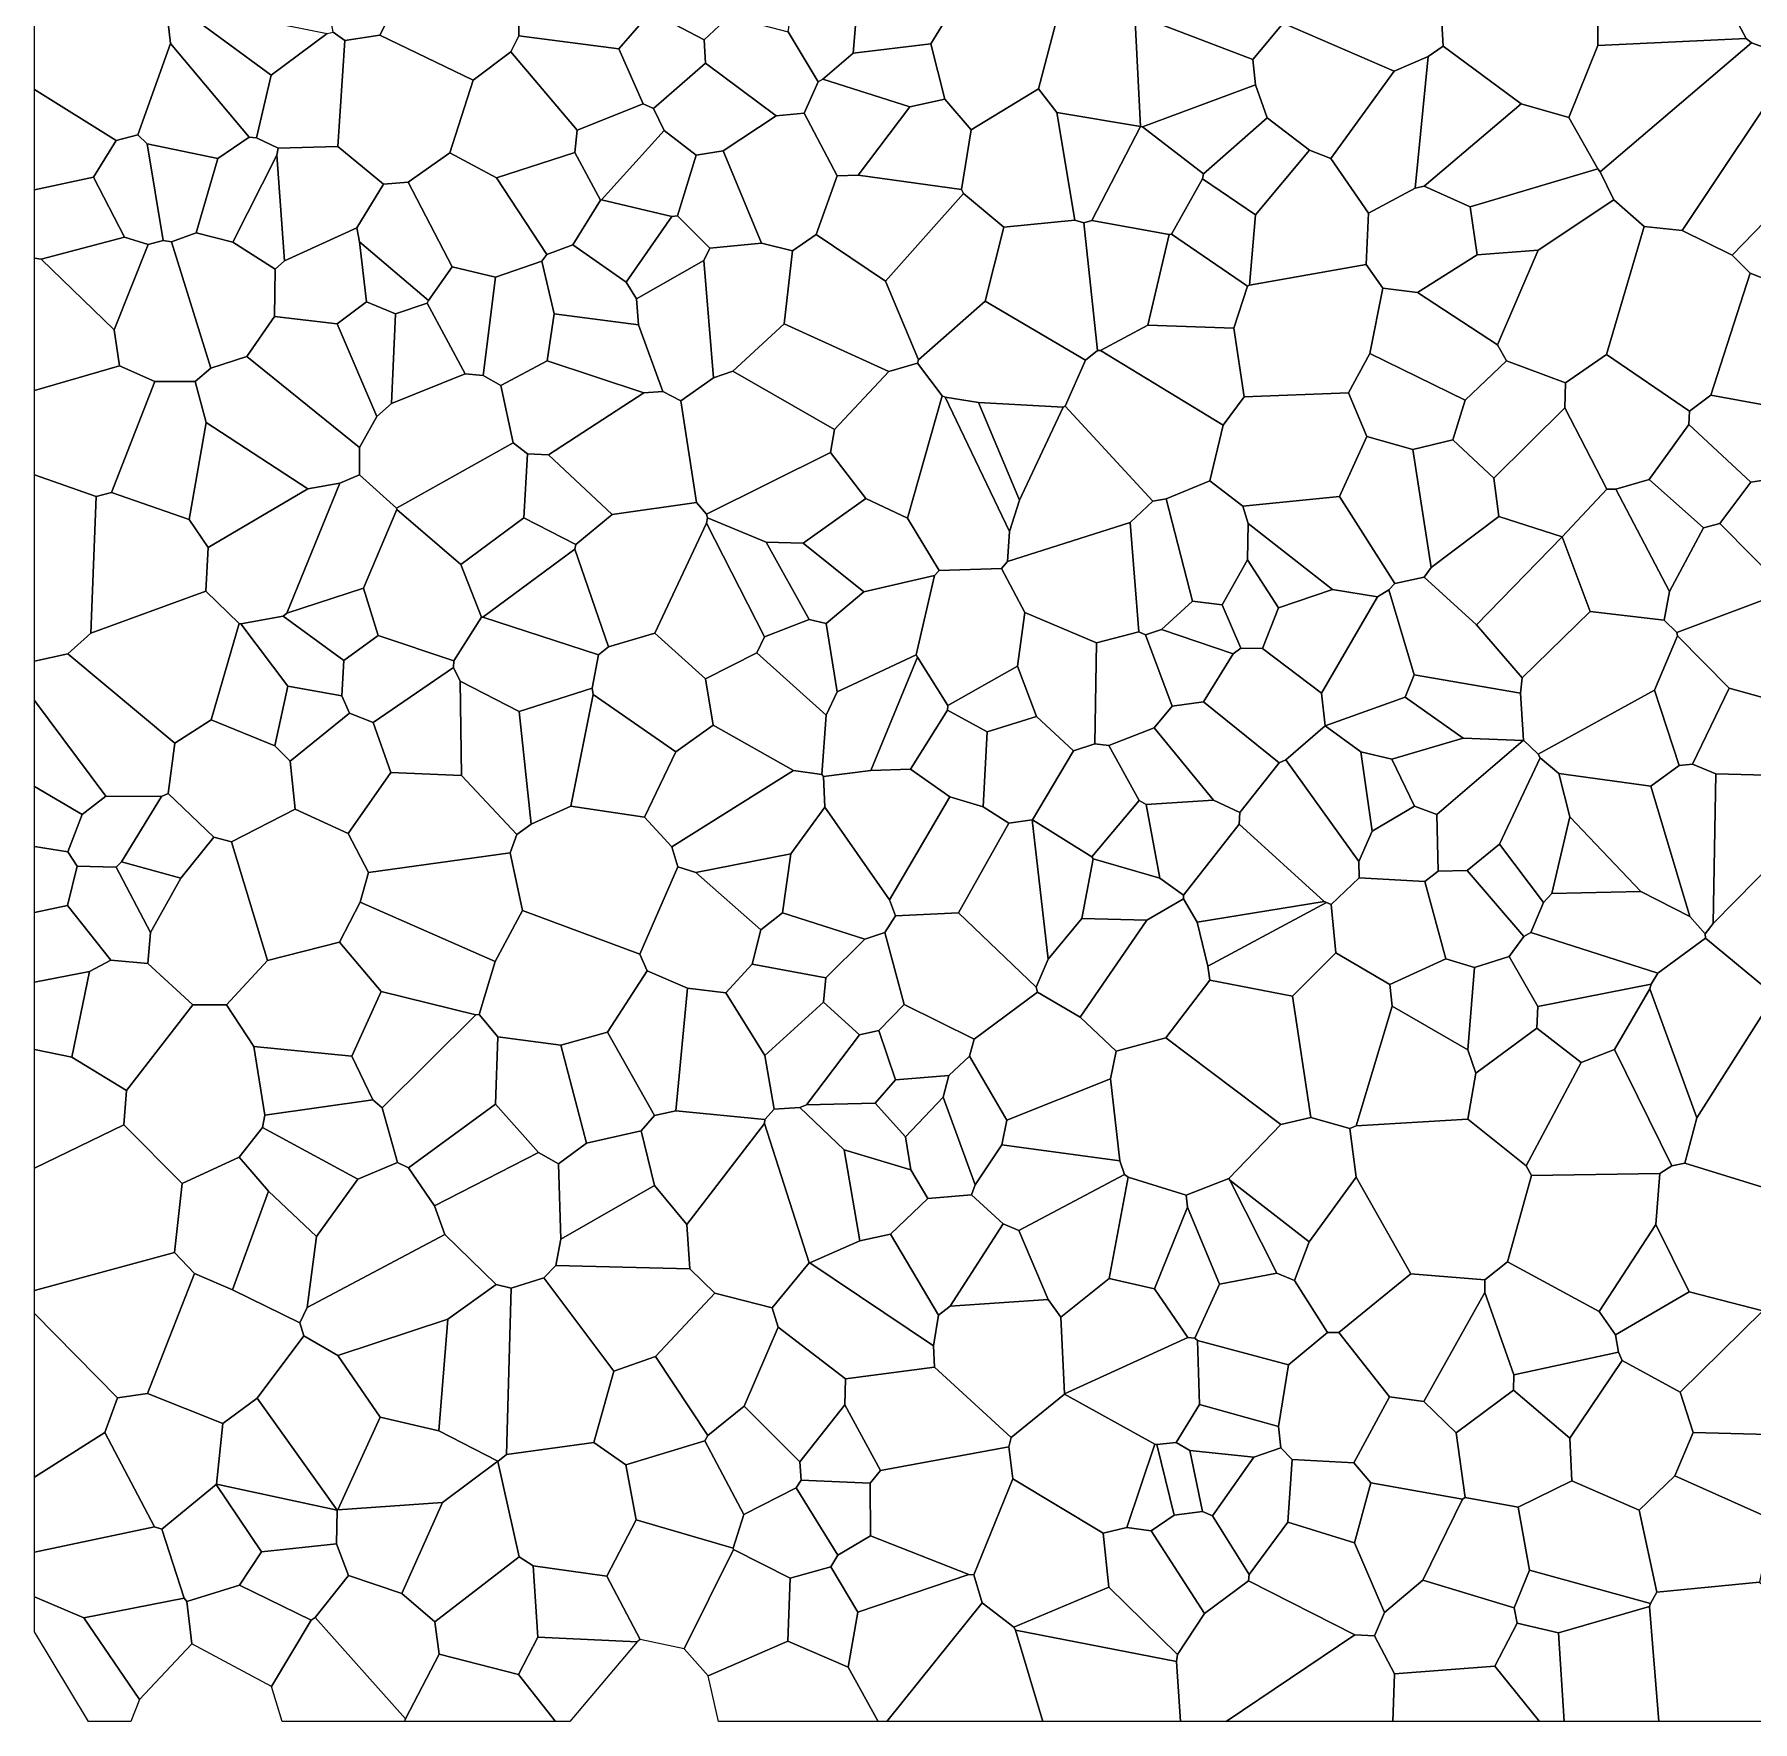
# Model space of a CAD drawing. Header units: metres. Extents: x 0 to 500, y 0 to 500.
# Drawn here: x 0 to 257.5, y 0 to 252.8 of the extents above; entities that cross this region are included whole.
import ezdxf

# ---------------------------------------------------------------- set-up
doc = ezdxf.new("R2010")
doc.units = ezdxf.units.M
doc.layers.add('Ferrite', color=7, linetype='Continuous')
doc.layers.add('Martensite', color=1, linetype='Continuous')

msp = doc.modelspace()

# ---------------------------------------------------------------- linework, layer by layer
at = {"layer": 'Ferrite', "color": 7}
for points in [[(72.6, 254.49), (86.98, 265.52), (87.86, 265.82), (92.33, 256.04), (87.57, 250.63), (72.61, 252.58), (72.6, 254.49)], [(129.36, 264.04), (138.09, 257.46), (134.33, 251.37), (122.7, 249.97), (123.71, 261.94), (129.36, 264.04)], [(46.53, 251.85), (51.76, 252.64), (65.76, 245.92), (62.25, 235.02), (56.02, 230.62), (52.3, 230.36), (45.5, 235.98), (46.53, 251.85)], [(182.99, 245.21), (182.62, 249.03), (187.18, 254.46), (203.81, 247.27), (194.29, 234.21), (191.12, 235.41), (184.74, 240.27), (182.99, 245.21)], [(211.14, 251.03), (222.82, 242.36), (208.29, 230.04), (206.96, 229.73), (208.88, 249.48), (211.14, 251.03)], [(85, 227.98), (84.87, 227.95), (81.02, 235.07), (81.36, 238.44), (91.23, 242.4), (92.77, 241.67), (94.4, 238.4), (85, 227.98)], [(136.46, 243.07), (140.42, 238.49), (138.93, 229.53), (123.44, 231.71), (131.23, 241.91), (136.46, 243.07)], [(165.77, 238.97), (158.5, 224.91), (157.3, 224.56), (155.92, 224.96), (153.25, 241.07), (165.77, 238.97)], [(37.51, 218.86), (36.09, 217.63), (29.74, 221.66), (36.33, 234.7), (37.51, 218.86)], [(52.3, 230.36), (56.02, 230.62), (62.64, 217.98), (59.05, 212.89), (48.75, 221.7), (48.31, 223.78), (52.3, 230.36)], [(139.27, 228.94), (145.28, 223.91), (142.51, 212.81), (132.49, 204.03), (127.55, 215.8), (139.27, 228.94)], [(26.44, 202.76), (24.1, 200.79), (18.03, 200.77), (12.75, 203.13), (11.95, 208.54), (17.04, 221.32), (19.29, 221.9), (20.55, 221.69), (26.44, 202.76)], [(108.95, 221.51), (113.61, 220.36), (112.38, 209.41), (104.67, 202.34), (101.76, 201.34), (100.32, 218.9), (101.21, 220.76), (108.95, 221.51)], [(246.95, 223.39), (254.46, 219.7), (257.15, 217.02), (251.26, 198.72), (248.03, 196.34), (235.62, 204.8), (241.28, 223.99), (246.95, 223.39)], [(90.53, 209.28), (77.91, 210.89), (76.07, 218.78), (76.79, 219.8), (80.68, 221.25), (88.67, 215.64), (90.26, 213.15), (90.53, 209.28)], [(132.49, 204.03), (142.51, 212.81), (157.52, 203.97), (154.5, 197.09), (154.2, 196.95), (141.5, 197.61), (136.48, 198.45), (136.04, 198.64), (132.34, 203.54), (132.49, 204.03)], [(48.72, 190.87), (31.84, 204.53), (35.99, 210.51), (45.37, 209.4), (51.31, 195.53), (48.72, 190.87)], [(112.38, 209.41), (128.06, 202.26), (119.93, 193.6), (104.67, 202.34), (112.38, 209.41)], [(167.62, 182.83), (154.5, 197.09), (157.52, 203.97), (159.34, 205.41), (159.77, 205.42), (178.14, 194.21), (176.15, 185.89), (169.63, 183.18), (167.62, 182.83)], [(136.48, 198.45), (141.5, 197.61), (147.66, 182.98), (146.16, 178.3), (136.48, 198.45)], [(229.38, 196.85), (235.64, 184.66), (228.97, 177.5), (228.96, 177.5), (219.5, 180.54), (218.73, 186.29), (229.38, 196.85)], [(73.38, 180.33), (63.92, 173.35), (54.34, 181.58), (54.25, 181.8), (71.75, 191.6), (73.9, 189.94), (73.38, 180.33)], [(206.59, 190.58), (209.34, 172.93), (208.28, 171.48), (203.9, 170.5), (195.58, 183.53), (199.71, 192.55), (206.59, 190.58)], [(176.15, 185.89), (181.12, 182.12), (181.93, 179.5), (181.81, 174.05), (178, 167.32), (173.56, 167.86), (169.63, 183.18), (176.15, 185.89)], [(250.15, 178.85), (245.07, 169.3), (237.03, 184.63), (242.03, 186.08), (250.15, 178.85)], [(228.96, 177.5), (228.97, 177.5), (233.15, 166.34), (222.97, 156.38), (216.11, 164.32), (228.96, 177.5)], [(30.7, 164.51), (26.52, 150.09), (21.05, 146.57), (5.01, 159.98), (8.48, 163.07), (25.68, 169.38), (30.7, 164.51)], [(72.65, 151.32), (63.79, 155.88), (62.81, 157.95), (62.88, 158.94), (67.01, 165.45), (67.19, 165.45), (84.56, 159.82), (83.6, 154.84), (72.65, 151.32)], [(120.32, 154.29), (132.17, 159.85), (132.35, 159.46), (125.37, 142.52), (118.28, 141.6), (118, 141.9), (118.67, 150.79), (120.32, 154.29)], [(222.75, 154.06), (223.18, 147.02), (223.1, 147), (214.15, 147.34), (205.43, 153.46), (206.8, 156.83), (222.75, 154.06)], [(242.28, 140.14), (228.45, 142.04), (225.66, 144.4), (225.36, 144.92), (242.79, 154.54), (246.52, 143.26), (242.28, 140.14)], [(193.44, 149.17), (198.82, 145.3), (200.47, 133.42), (198.5, 128.88), (187.55, 144.08), (193.44, 149.17)], [(268.96, 141.57), (271.02, 139.29), (251.59, 119.59), (252, 142), (268.96, 141.57)], [(172.2, 123.84), (168.65, 126.38), (166.61, 137.38), (176.72, 138.07), (180.64, 136.21), (180.55, 134.46), (172.2, 123.84)], [(21.97, 126.36), (17.41, 118.21), (12.28, 127.99), (13.05, 128.83), (21.97, 126.36)], [(99.13, 127.23), (113.36, 130.03), (112.1, 121.18), (108.88, 118.62), (99.13, 127.23)], [(210.37, 127.4), (214.72, 127.49), (223.24, 117.64), (221.02, 114.63), (215.82, 113), (211.55, 114.26), (208.4, 125.86), (210.37, 127.4)], [(0, 110.77), (0, 121.23), (4.99, 122.29), (11.48, 114.06), (8.24, 112.36), (0, 110.77)], [(175.87, 113.17), (174.29, 119.79), (193.28, 122.89), (193.64, 122.71), (175.87, 113.17)], [(52.11, 91.94), (50.71, 93.15), (47.58, 99.72), (51.95, 109.37), (66.14, 105.88), (52.11, 91.94)], [(114.74, 92), (110.85, 91.76), (109.49, 99.81), (118.29, 107.77), (123.68, 102.88), (115.74, 92.43), (114.74, 92)], [(5.64, 99.55), (13.81, 94.53), (13.4, 89.4), (0, 82.91), (0, 100.69), (5.64, 99.55)], [(236.79, 100.71), (245.42, 83.26), (243.61, 82.13), (224.38, 81.82), (223.55, 83.27), (231.8, 98.75), (236.79, 100.71)], [(136.19, 93.54), (137.04, 96.82), (140.16, 99.69), (145.75, 90.1), (144.98, 86.4), (141.01, 80.42), (136.19, 93.54)], [(178.99, 81.35), (186.82, 89.44), (191.3, 90.51), (197.16, 88.84), (198.12, 81.57), (191.05, 71.88), (179.14, 81.13), (178.99, 81.35)], [(35.09, 79.45), (29.71, 64.69), (24.01, 67.16), (20.99, 70.3), (22.14, 80.61), (30.71, 84.58), (35.09, 79.45)], [(163.39, 81.97), (163.91, 81.56), (161.07, 66.37), (153.82, 60.62), (151.92, 63.26), (147.56, 73.58), (163.39, 81.97)], [(177.63, 65.55), (173.91, 57.45), (172.87, 57.54), (167.88, 64.82), (172.8, 77.06), (177.63, 65.55)], [(20.99, 70.3), (24.01, 67.16), (16.94, 49.17), (12.45, 48.53), (0, 61.12), (0, 64.6), (20.99, 70.3)], [(116.24, 68.76), (134.75, 56.31), (134.88, 53.11), (121.58, 51.34), (111.49, 59.09), (110.58, 62), (116.11, 68.72), (116.24, 68.76)], [(234.53, 61.43), (236.95, 57.95), (237.41, 55.36), (221.73, 51.94), (217.37, 64.29), (217.4, 66.21), (220.77, 68.89), (234.53, 61.43)], [(70.76, 40.02), (69.48, 38.99), (69.47, 39), (60.6, 43.55), (61.97, 60.29), (69.23, 65.48), (71.48, 64.96), (70.76, 40.02)], [(246.65, 49.35), (237.95, 54.08), (237.41, 55.36), (236.95, 57.95), (248, 64.4), (259.05, 61.55), (246.65, 49.35)], [(151.92, 63.26), (153.82, 60.62), (154.38, 49.11), (154.37, 49.07), (146.41, 42.59), (134.88, 53.11), (134.75, 56.31), (135.48, 60.9), (137.25, 62.25), (151.92, 63.26)], [(40.37, 57.78), (45.48, 54.86), (51.81, 45.62), (45.47, 31.75), (45.4, 31.68), (45.39, 31.68), (33.39, 48.48), (40.37, 57.78)], [(195.49, 58.3), (203.1, 48.68), (197.73, 38.75), (188.53, 39.28), (186.81, 41.04), (186.48, 44.23), (187.94, 53.47), (193.81, 58.29), (195.49, 58.3)], [(27.3, 35.6), (27.26, 35.54), (19.12, 28.83), (17.98, 29.17), (10.58, 43.34), (12.45, 48.53), (16.94, 49.17), (28.27, 44.67), (27.3, 35.6)], [(90.2, 30.21), (88.64, 38.46), (100.47, 42.09), (106.34, 31.03), (104.73, 25.97), (90.2, 30.21)], [(168.23, 41.52), (171.14, 41.81), (173.16, 40.6), (175.09, 31.47), (170.83, 30.95), (168.23, 41.52)], [(69.48, 38.99), (72.67, 24.67), (60, 14.93), (55.08, 19.19), (61.19, 32.81), (69.47, 39), (69.48, 38.99)], [(114.93, 36.17), (125.25, 35.74), (125.3, 27.84), (120.41, 24.92), (114.19, 35.03), (114.93, 36.17)], [(146.77, 14.17), (142.04, 17.78), (140.81, 21.98), (146.62, 36.38), (160.2, 28.25), (161.01, 20.13), (146.77, 14.17)], [(240.52, 31.68), (243.15, 19.41), (242.19, 17.68), (224.08, 22.71), (222.39, 32.12), (230.41, 36.09), (240.52, 31.68)], [(243.15, 19.41), (240.52, 31.68), (245.88, 36.8), (260.5, 30.27), (258.55, 20.89), (243.15, 19.41)], [(17.98, 29.17), (19.12, 28.83), (22.46, 18.48), (7.42, 15.57), (0, 18.69), (0, 25.39), (17.98, 29.17)], [(60, 14.93), (60.69, 10.09), (55.61, 0.4), (42.07, 15.62), (47.09, 21.9), (55.08, 19.19), (60, 14.93)], [(142.04, 17.78), (146.77, 14.17), (147.05, 13.72), (151.13, 0), (127.77, 0), (142.04, 17.78)]]:
    msp.add_lwpolyline(points, close=True, dxfattribs=at)
at = {"layer": 'Martensite', "color": 1}
for points in [[(272.21, 252.57), (265.27, 249.15), (264.08, 249.09), (257.34, 251.53), (256.57, 252.17), (254.56, 255.9), (250.92, 270.06), (251.66, 273.88), (251.89, 274.02), (254.73, 273.39), (265.83, 265.02), (272.28, 253.41), (272.21, 252.57)], [(44.79, 253.09), (42.85, 263.7), (49.48, 267.98), (59.16, 267.47), (59.28, 267.32), (51.76, 252.64), (46.53, 251.85), (44.79, 253.09)], [(51.76, 252.64), (59.28, 267.32), (68.01, 263.77), (72.6, 254.49), (72.61, 252.58), (71.42, 250.18), (65.76, 245.92), (51.76, 252.64)], [(100.36, 251.95), (92.75, 255.98), (103.6, 265.49), (104.11, 255.44), (100.36, 251.95)], [(164.24, 256.5), (170.6, 264.74), (176.17, 267.74), (188.54, 259.49), (187.18, 254.46), (182.62, 249.03), (164.93, 255.78), (164.24, 256.5)], [(114.28, 261.61), (120.64, 263.24), (123.71, 261.94), (122.7, 249.97), (118.19, 246.07), (117.48, 245.67), (112.97, 253.18), (114.28, 261.61)], [(210.22, 255.98), (210.96, 254.52), (211.14, 251.03), (208.88, 249.48), (203.81, 247.27), (187.18, 254.46), (188.54, 259.49), (190.89, 261.88), (199.2, 259.64), (210.22, 255.98)], [(234.28, 257.77), (234.34, 251.11), (229.95, 240.31), (222.82, 242.36), (211.14, 251.03), (210.96, 254.52), (221.58, 260.86), (234.28, 257.77)], [(254.56, 255.9), (256.57, 252.17), (234.34, 251.11), (234.28, 257.77), (234.69, 258.76), (238.75, 260.33), (254.56, 255.9)], [(140.42, 238.49), (136.46, 243.07), (134.33, 251.37), (138.09, 257.46), (142.77, 258.82), (152.98, 254.1), (150.48, 244.64), (140.42, 238.49)], [(19.66, 255.82), (19.88, 255.77), (20.39, 251.4), (15.5, 237.71), (12.27, 236.89), (0, 244.52), (0, 254.5), (19.66, 255.82)], [(35.51, 246.65), (33.31, 237.3), (32.21, 237.37), (20.39, 251.4), (19.88, 255.77), (21.62, 256.87), (35.51, 246.65)], [(22.03, 257.24), (43.88, 252.93), (35.51, 246.65), (21.62, 256.87), (22.03, 257.24)], [(91.23, 242.4), (87.57, 250.63), (92.33, 256.04), (92.75, 255.98), (100.36, 251.95), (100.56, 248.47), (92.77, 241.67), (91.23, 242.4)], [(100.56, 248.47), (100.36, 251.95), (104.11, 255.44), (112.97, 253.18), (117.48, 245.67), (115.38, 240.99), (111.16, 240.6), (100.56, 248.47)], [(150.48, 244.64), (152.98, 254.1), (160.58, 257.15), (164.24, 256.5), (164.93, 255.78), (165.79, 238.98), (165.77, 238.97), (153.25, 241.07), (150.48, 244.64)], [(182.62, 249.03), (182.99, 245.21), (166.07, 238.91), (165.79, 238.98), (164.93, 255.78), (182.62, 249.03)], [(43.88, 252.93), (44.79, 253.09), (46.53, 251.85), (45.5, 235.98), (36.52, 235.73), (33.31, 237.3), (35.51, 246.65), (43.88, 252.93)], [(72.61, 252.58), (87.57, 250.63), (91.23, 242.4), (81.36, 238.44), (71.42, 250.18), (72.61, 252.58)], [(27.51, 234.19), (16.89, 236.36), (15.5, 237.71), (20.39, 251.4), (32.21, 237.37), (27.51, 234.19)], [(71.42, 250.18), (81.36, 238.44), (81.02, 235.07), (69.26, 231.27), (62.25, 235.02), (65.76, 245.92), (71.42, 250.18)], [(122.7, 249.97), (134.33, 251.37), (136.46, 243.07), (131.23, 241.91), (118.19, 246.07), (122.7, 249.97)], [(229.95, 240.31), (234.34, 251.11), (256.57, 252.17), (257.34, 251.53), (234.67, 232.19), (234.3, 232.64), (229.95, 240.31)], [(234.67, 232.19), (257.34, 251.53), (264.08, 249.09), (246.95, 223.39), (241.28, 223.99), (236.7, 227.97), (234.67, 232.19)], [(99.18, 234.68), (94.4, 238.4), (92.77, 241.67), (100.56, 248.47), (111.16, 240.6), (103.23, 235.35), (99.18, 234.68)], [(194.29, 234.21), (203.81, 247.27), (208.88, 249.48), (206.96, 229.73), (199.97, 225.98), (194.29, 234.21)], [(267.6, 233.22), (254.46, 219.7), (246.95, 223.39), (264.08, 249.09), (265.27, 249.15), (267.6, 233.22)], [(131.23, 241.91), (123.44, 231.71), (120.3, 231.6), (115.38, 240.99), (117.48, 245.67), (118.19, 246.07), (131.23, 241.91)], [(155.92, 224.96), (145.28, 223.91), (139.27, 228.94), (138.93, 229.53), (140.42, 238.49), (150.48, 244.64), (153.25, 241.07), (155.92, 224.96)], [(182.99, 245.21), (184.74, 240.27), (175.22, 231.88), (166.07, 238.91), (182.99, 245.21)], [(12.27, 236.89), (8.86, 231.41), (0, 229.47), (0, 244.52), (12.27, 236.89)], [(215.16, 226.94), (208.29, 230.04), (222.82, 242.36), (229.95, 240.31), (234.3, 232.64), (215.16, 226.94)], [(111.16, 240.6), (115.38, 240.99), (120.3, 231.6), (117.15, 222.8), (113.61, 220.36), (108.95, 221.51), (103.23, 235.35), (111.16, 240.6)], [(175.07, 231.14), (175.22, 231.88), (184.74, 240.27), (191.12, 235.41), (182.99, 225.76), (175.07, 231.14)], [(19.29, 221.9), (17.04, 221.32), (13.49, 222.4), (8.86, 231.41), (12.27, 236.89), (15.5, 237.71), (16.89, 236.36), (19.29, 221.9)], [(36.33, 234.7), (29.74, 221.66), (24.25, 223.03), (27.51, 234.19), (32.21, 237.37), (33.31, 237.3), (36.52, 235.73), (36.33, 234.7)], [(99.18, 234.68), (96.4, 225.59), (95.55, 225.49), (85, 227.98), (94.4, 238.4), (99.18, 234.68)], [(170.06, 222.81), (158.5, 224.91), (165.77, 238.97), (165.79, 238.98), (166.07, 238.91), (175.22, 231.88), (175.07, 231.14), (170.43, 222.87), (170.06, 222.81)], [(20.55, 221.69), (19.29, 221.9), (16.89, 236.36), (27.51, 234.19), (24.25, 223.03), (20.55, 221.69)], [(45.5, 235.98), (52.3, 230.36), (48.31, 223.78), (37.51, 218.86), (36.33, 234.7), (36.52, 235.73), (45.5, 235.98)], [(69.26, 231.27), (76.79, 219.8), (76.07, 218.78), (69.09, 216.4), (62.64, 217.98), (56.02, 230.62), (62.25, 235.02), (69.26, 231.27)], [(81.02, 235.07), (84.87, 227.95), (80.68, 221.25), (76.79, 219.8), (69.26, 231.27), (81.02, 235.07)], [(108.95, 221.51), (101.21, 220.76), (96.4, 225.59), (99.18, 234.68), (103.23, 235.35), (108.95, 221.51)], [(182.99, 225.76), (191.12, 235.41), (194.29, 234.21), (199.97, 225.98), (199.62, 218.3), (182.11, 215.22), (182.99, 225.76)], [(216.22, 219.74), (215.16, 226.94), (234.3, 232.64), (234.67, 232.19), (236.7, 227.97), (225.36, 220.46), (216.22, 219.74)], [(277.03, 220.9), (260.17, 215.81), (257.15, 217.02), (254.46, 219.7), (267.6, 233.22), (275.14, 228.73), (277.03, 220.9)], [(0, 219.27), (0, 229.47), (8.86, 231.41), (13.49, 222.4), (1, 219.1), (0, 219.27)], [(138.93, 229.53), (139.27, 228.94), (127.55, 215.8), (117.15, 222.8), (120.3, 231.6), (123.44, 231.71), (138.93, 229.53)], [(170.43, 222.87), (175.07, 231.14), (182.99, 225.76), (182.11, 215.22), (181.79, 215.04), (170.43, 222.87)], [(207.3, 214.13), (202.09, 214.75), (199.62, 218.3), (199.97, 225.98), (206.96, 229.73), (208.29, 230.04), (215.16, 226.94), (216.22, 219.74), (207.3, 214.13)], [(88.67, 215.64), (80.68, 221.25), (84.87, 227.95), (85, 227.98), (95.55, 225.49), (88.67, 215.64)], [(219.29, 206.25), (225.36, 220.46), (236.7, 227.97), (241.28, 223.99), (235.62, 204.8), (229.48, 200.56), (220.64, 203.85), (219.29, 206.25)], [(101.21, 220.76), (100.32, 218.9), (90.26, 213.15), (88.67, 215.64), (95.55, 225.49), (96.4, 225.59), (101.21, 220.76)], [(157.3, 224.56), (159.34, 205.41), (157.52, 203.97), (142.51, 212.81), (145.28, 223.91), (155.92, 224.96), (157.3, 224.56)], [(158.5, 224.91), (170.06, 222.81), (166.86, 209.23), (159.77, 205.42), (159.34, 205.41), (157.3, 224.56), (158.5, 224.91)], [(1, 219.1), (13.49, 222.4), (17.04, 221.32), (11.95, 208.54), (1, 219.1)], [(35.99, 210.51), (31.84, 204.53), (26.44, 202.76), (20.55, 221.69), (24.25, 223.03), (29.74, 221.66), (36.09, 217.63), (35.99, 210.51)], [(35.99, 210.51), (36.09, 217.63), (37.51, 218.86), (48.31, 223.78), (48.75, 221.7), (49.76, 212.72), (45.37, 209.4), (35.99, 210.51)], [(49.76, 212.72), (48.75, 221.7), (59.05, 212.89), (58.86, 212.53), (54.1, 210.9), (49.76, 212.72)], [(128.06, 202.26), (112.38, 209.41), (113.61, 220.36), (117.15, 222.8), (127.55, 215.8), (132.49, 204.03), (132.34, 203.54), (128.06, 202.26)], [(179.76, 208.78), (166.86, 209.23), (170.06, 222.81), (170.43, 222.87), (181.79, 215.04), (179.76, 208.78)], [(12.75, 203.13), (0, 199.43), (0, 219.27), (1, 219.1), (11.95, 208.54), (12.75, 203.13)], [(94.2, 199.27), (90.53, 209.28), (90.26, 213.15), (100.32, 218.9), (101.76, 201.34), (96.9, 197.86), (94.2, 199.27)], [(219.29, 206.25), (207.3, 214.13), (216.22, 219.74), (225.36, 220.46), (219.29, 206.25)], [(59.05, 212.89), (62.64, 217.98), (69.09, 216.4), (67.28, 201.69), (64.55, 201.94), (58.86, 212.53), (59.05, 212.89)], [(69.92, 200.17), (67.28, 201.69), (69.09, 216.4), (76.07, 218.78), (77.91, 210.89), (76.84, 203.88), (69.92, 200.17)], [(196.96, 199.08), (181.3, 198.5), (179.76, 208.78), (181.79, 215.04), (182.11, 215.22), (199.62, 218.3), (202.09, 214.75), (200.15, 204.99), (196.96, 199.08)], [(257.15, 217.02), (260.17, 215.81), (264.07, 209.47), (267.11, 195.84), (251.26, 198.72), (257.15, 217.02)], [(202.09, 214.75), (207.3, 214.13), (219.29, 206.25), (220.64, 203.85), (214.42, 197.96), (200.15, 204.99), (202.09, 214.75)], [(51.31, 195.53), (45.37, 209.4), (49.76, 212.72), (54.1, 210.9), (53.52, 197.49), (51.31, 195.53)], [(54.1, 210.9), (58.86, 212.53), (64.55, 201.94), (53.52, 197.49), (54.1, 210.9)], [(76.84, 203.88), (77.91, 210.89), (90.53, 209.28), (94.2, 199.27), (91.35, 199.06), (76.84, 203.88)], [(181.3, 198.5), (178.14, 194.21), (159.77, 205.42), (166.86, 209.23), (179.76, 208.78), (181.3, 198.5)], [(40.97, 184.7), (25.73, 194.63), (24.1, 200.79), (26.44, 202.76), (31.84, 204.53), (48.72, 190.87), (48.73, 186.81), (45.77, 185.55), (40.97, 184.7)], [(71.75, 191.6), (69.92, 200.17), (76.84, 203.88), (91.35, 199.06), (77.03, 189.78), (73.9, 189.94), (71.75, 191.6)], [(119.93, 193.6), (128.06, 202.26), (132.34, 203.54), (136.04, 198.64), (130.85, 180.32), (124.59, 183.25), (119.33, 190.13), (119.93, 193.6)], [(214.42, 197.96), (212.6, 192.04), (206.59, 190.58), (199.71, 192.55), (196.96, 199.08), (200.15, 204.99), (214.42, 197.96)], [(214.42, 197.96), (220.64, 203.85), (229.48, 200.56), (229.38, 196.85), (218.73, 186.29), (212.6, 192.04), (214.42, 197.96)], [(229.48, 200.56), (235.62, 204.8), (248.03, 196.34), (247.96, 194.31), (242.03, 186.08), (237.03, 184.63), (235.64, 184.66), (229.38, 196.85), (229.48, 200.56)], [(12.75, 203.13), (18.03, 200.77), (11.55, 184.13), (9.24, 183.53), (0, 186.81), (0, 199.43), (12.75, 203.13)], [(48.72, 190.87), (51.31, 195.53), (53.52, 197.49), (64.55, 201.94), (67.28, 201.69), (69.92, 200.17), (71.75, 191.6), (54.25, 181.8), (48.73, 186.81), (48.72, 190.87)], [(96.9, 197.86), (101.76, 201.34), (104.67, 202.34), (119.93, 193.6), (119.33, 190.13), (100.72, 180.9), (99.25, 182.67), (96.9, 197.86)], [(18.03, 200.77), (24.1, 200.79), (25.73, 194.63), (23.22, 180.09), (11.55, 184.13), (18.03, 200.77)], [(91.35, 199.06), (94.2, 199.27), (96.9, 197.86), (99.25, 182.67), (86.6, 180.86), (77.03, 189.78), (91.35, 199.06)], [(130.85, 180.32), (136.04, 198.64), (136.48, 198.45), (146.16, 178.3), (145.86, 173.79), (144.96, 172.74), (135.61, 172.45), (130.85, 180.32)], [(178.14, 194.21), (181.3, 198.5), (196.96, 199.08), (199.71, 192.55), (195.58, 183.53), (181.12, 182.12), (176.15, 185.89), (178.14, 194.21)], [(247.96, 194.31), (248.03, 196.34), (251.26, 198.72), (267.11, 195.84), (267.7, 195.09), (267.66, 194.14), (259.83, 186.1), (257.27, 185.69), (247.96, 194.31)], [(147.66, 182.98), (141.5, 197.61), (154.2, 196.95), (147.66, 182.98)], [(145.86, 173.79), (146.16, 178.3), (147.66, 182.98), (154.2, 196.95), (154.5, 197.09), (167.62, 182.83), (164.21, 179.65), (145.86, 173.79)], [(23.22, 180.09), (25.73, 194.63), (40.97, 184.7), (26.06, 175.9), (23.22, 180.09)], [(247.96, 194.31), (257.27, 185.69), (252.6, 179.5), (250.15, 178.85), (242.03, 186.08), (247.96, 194.31)], [(212.6, 192.04), (218.73, 186.29), (219.5, 180.54), (209.34, 172.93), (206.59, 190.58), (212.6, 192.04)], [(77.03, 189.78), (86.6, 180.86), (81.16, 176.37), (73.38, 180.33), (73.9, 189.94), (77.03, 189.78)], [(100.72, 180.9), (119.33, 190.13), (124.59, 183.25), (115.22, 176.56), (109.68, 176.71), (100.89, 180.36), (100.72, 180.9)], [(9.24, 183.53), (8.48, 163.07), (5.01, 159.98), (0, 158.87), (0, 186.81), (9.24, 183.53)], [(37.84, 166.06), (37.29, 165.61), (30.94, 164.47), (30.7, 164.51), (25.68, 169.38), (26.06, 175.9), (40.97, 184.7), (45.77, 185.55), (37.84, 166.06)], [(48.73, 186.81), (54.25, 181.8), (54.34, 181.58), (49.34, 169.8), (37.84, 166.06), (45.77, 185.55), (48.73, 186.81)], [(257.27, 185.69), (259.83, 186.1), (268.31, 172.16), (266.43, 169.11), (262.65, 169.35), (252.6, 179.5), (257.27, 185.69)], [(25.68, 169.38), (8.48, 163.07), (9.24, 183.53), (11.55, 184.13), (23.22, 180.09), (26.06, 175.9), (25.68, 169.38)], [(134.88, 171.71), (124.32, 169.28), (115.22, 176.56), (124.59, 183.25), (130.85, 180.32), (135.61, 172.45), (134.88, 171.71)], [(173.56, 167.86), (168.94, 163.64), (166.52, 162.83), (165.54, 163.29), (164.21, 179.65), (167.62, 182.83), (169.63, 183.18), (173.56, 167.86)], [(181.12, 182.12), (195.58, 183.53), (203.9, 170.5), (203, 169.57), (201.27, 168.53), (194.53, 169.62), (181.93, 179.5), (181.12, 182.12)], [(245.07, 169.3), (244.27, 165.04), (233.15, 166.34), (228.97, 177.5), (235.64, 184.66), (237.03, 184.63), (245.07, 169.3)], [(63.92, 173.35), (67.01, 165.45), (62.88, 158.94), (51.52, 162.73), (49.34, 169.8), (54.34, 181.58), (63.92, 173.35)], [(81.02, 175.66), (67.19, 165.45), (67.01, 165.45), (63.92, 173.35), (73.38, 180.33), (81.16, 176.37), (81.02, 175.66)], [(93.01, 163.08), (86.02, 161), (81.02, 175.66), (81.16, 176.37), (86.6, 180.86), (99.25, 182.67), (100.72, 180.9), (100.89, 180.36), (100.72, 179.54), (93.01, 163.08)], [(100.89, 180.36), (109.68, 176.71), (116.12, 165.12), (109.42, 162.53), (100.72, 179.54), (100.89, 180.36)], [(209.34, 172.93), (219.5, 180.54), (228.96, 177.5), (216.11, 164.32), (208.28, 171.48), (209.34, 172.93)], [(109.42, 162.53), (108.29, 160.11), (100.56, 156.24), (93.01, 163.08), (100.72, 179.54), (109.42, 162.53)], [(144.96, 172.74), (145.86, 173.79), (164.21, 179.65), (165.54, 163.29), (159.2, 161.62), (148.46, 166.16), (144.96, 172.74)], [(194.53, 169.62), (186.47, 166.87), (181.81, 174.05), (181.93, 179.5), (194.53, 169.62)], [(252.6, 179.5), (262.65, 169.35), (246.14, 163.16), (244.27, 165.04), (245.07, 169.3), (250.15, 178.85), (252.6, 179.5)], [(86.02, 161), (84.56, 159.82), (67.19, 165.45), (81.02, 175.66), (86.02, 161)], [(115.22, 176.56), (124.32, 169.28), (118.66, 164.52), (116.12, 165.12), (109.68, 176.71), (115.22, 176.56)], [(132.35, 159.46), (132.17, 159.85), (134.88, 171.71), (135.61, 172.45), (144.96, 172.74), (148.46, 166.16), (147.36, 158.11), (136.89, 152.25), (132.35, 159.46)], [(186.47, 166.87), (184.05, 160.77), (180.83, 160.83), (178, 167.32), (181.81, 174.05), (186.47, 166.87)], [(118.66, 164.52), (124.32, 169.28), (134.88, 171.71), (132.17, 159.85), (120.32, 154.29), (118.66, 164.52)], [(208.28, 171.48), (216.11, 164.32), (222.97, 156.38), (222.75, 154.06), (206.8, 156.83), (203, 169.57), (203.9, 170.5), (208.28, 171.48)], [(49.34, 169.8), (51.52, 162.73), (46.37, 158.97), (37.29, 165.61), (37.84, 166.06), (49.34, 169.8)], [(178, 167.32), (180.83, 160.83), (179.64, 159.98), (168.94, 163.64), (173.56, 167.86), (178, 167.32)], [(201.27, 168.53), (192.91, 154.06), (184.05, 160.77), (186.47, 166.87), (194.53, 169.62), (201.27, 168.53)], [(203, 169.57), (206.8, 156.83), (205.43, 153.46), (193.45, 149.21), (192.91, 154.06), (201.27, 168.53), (203, 169.57)], [(246.14, 163.16), (262.65, 169.35), (266.43, 169.11), (268.37, 162.98), (265.32, 151.7), (254.01, 154.85), (246.25, 162.68), (246.14, 163.16)], [(46.08, 153.66), (38, 155.13), (30.94, 164.47), (37.29, 165.61), (46.37, 158.97), (46.08, 153.66)], [(116.12, 165.12), (118.66, 164.52), (120.32, 154.29), (118.67, 150.79), (108.29, 160.11), (109.42, 162.53), (116.12, 165.12)], [(148.46, 166.16), (159.2, 161.62), (158.95, 146.48), (155.71, 145.42), (150.18, 150.61), (147.36, 158.11), (148.46, 166.16)], [(222.97, 156.38), (233.15, 166.34), (244.27, 165.04), (246.14, 163.16), (246.25, 162.68), (242.79, 154.54), (225.36, 144.92), (223.18, 147.02), (222.75, 154.06), (222.97, 156.38)], [(26.52, 150.09), (30.7, 164.51), (30.94, 164.47), (38, 155.13), (36.02, 146.2), (26.52, 150.09)], [(46.08, 153.66), (46.37, 158.97), (51.52, 162.73), (62.88, 158.94), (62.81, 157.95), (50.79, 149.71), (47.22, 151.11), (46.08, 153.66)], [(101.71, 149.28), (96.15, 145.28), (83.77, 153.86), (83.6, 154.84), (84.56, 159.82), (86.02, 161), (93.01, 163.08), (100.56, 156.24), (101.71, 149.28)], [(165.54, 163.29), (166.52, 162.83), (170.54, 152.11), (167.8, 148.89), (161.03, 146.22), (158.95, 146.48), (159.2, 161.62), (165.54, 163.29)], [(168.94, 163.64), (179.64, 159.98), (175.24, 152.76), (170.54, 152.11), (166.52, 162.83), (168.94, 163.64)], [(246.52, 143.26), (242.79, 154.54), (246.25, 162.68), (254.01, 154.85), (248.52, 143.44), (246.52, 143.26)], [(5.01, 159.98), (21.05, 146.57), (20.07, 139.03), (19.04, 138.61), (10.72, 138.65), (0, 152.99), (0, 158.87), (5.01, 159.98)], [(118.67, 150.79), (118, 141.9), (113.75, 142.49), (101.71, 149.28), (100.56, 156.24), (108.29, 160.11), (118.67, 150.79)], [(180.83, 160.83), (184.05, 160.77), (192.91, 154.06), (193.45, 149.21), (193.44, 149.17), (187.55, 144.08), (186.57, 143.66), (175.24, 152.76), (179.64, 159.98), (180.83, 160.83)], [(62.81, 157.95), (63.79, 155.88), (64.03, 141.75), (53.41, 142.21), (50.79, 149.71), (62.81, 157.95)], [(131.32, 142.72), (125.37, 142.52), (132.35, 159.46), (136.89, 152.25), (136.86, 151.54), (131.32, 142.72)], [(136.89, 152.25), (147.36, 158.11), (150.18, 150.61), (142.78, 148.29), (136.86, 151.54), (136.89, 152.25)], [(38.36, 143.88), (36.02, 146.2), (38, 155.13), (46.08, 153.66), (47.22, 151.11), (38.36, 143.88)], [(74.46, 134.47), (72.3, 132.9), (64.03, 141.75), (63.79, 155.88), (72.65, 151.32), (74.46, 134.47)], [(80.41, 137.14), (74.46, 134.47), (72.65, 151.32), (83.6, 154.84), (83.77, 153.86), (80.41, 137.14)], [(254.01, 154.85), (265.32, 151.7), (268.96, 141.57), (252, 142), (248.52, 143.44), (254.01, 154.85)], [(7.17, 135.91), (0, 140.1), (0, 152.99), (10.72, 138.65), (7.17, 135.91)], [(91.44, 135.5), (80.41, 137.14), (83.77, 153.86), (96.15, 145.28), (91.44, 135.5)], [(180.64, 136.21), (176.72, 138.07), (167.8, 148.89), (170.54, 152.11), (175.24, 152.76), (186.57, 143.66), (180.64, 136.21)], [(198.82, 145.3), (193.44, 149.17), (193.45, 149.21), (205.43, 153.46), (214.15, 147.34), (203.43, 144.17), (198.82, 145.3)], [(39.08, 136.68), (29.55, 131.81), (26.89, 132.53), (20.07, 139.03), (21.05, 146.57), (26.52, 150.09), (36.02, 146.2), (38.36, 143.88), (39.08, 136.68)], [(50.79, 149.71), (53.41, 142.21), (47.05, 133.06), (39.08, 136.68), (38.36, 143.88), (47.22, 151.11), (50.79, 149.71)], [(142.78, 148.29), (142.18, 137.05), (137.2, 138.55), (131.32, 142.72), (136.86, 151.54), (142.78, 148.29)], [(155.71, 145.42), (149.57, 135.1), (149.53, 135.09), (146.05, 134.62), (142.18, 137.05), (142.78, 148.29), (150.18, 150.61), (155.71, 145.42)], [(95.53, 131.08), (91.44, 135.5), (96.15, 145.28), (101.71, 149.28), (113.75, 142.49), (95.53, 131.08)], [(167.8, 148.89), (176.72, 138.07), (166.61, 137.38), (165.58, 138.02), (161.03, 146.22), (167.8, 148.89)], [(203.43, 144.17), (214.15, 147.34), (223.1, 147), (210.21, 135.91), (206.85, 137.16), (203.43, 144.17)], [(219.56, 131.45), (214.72, 127.49), (210.37, 127.4), (210.21, 135.91), (223.1, 147), (223.18, 147.02), (225.36, 144.92), (225.66, 144.4), (219.56, 131.45)], [(158.95, 146.48), (161.03, 146.22), (165.58, 138.02), (158.48, 129.54), (149.57, 135.1), (155.71, 145.42), (158.95, 146.48)], [(200.47, 133.42), (198.82, 145.3), (203.43, 144.17), (206.85, 137.16), (200.47, 133.42)], [(230.11, 135.57), (227.42, 124.07), (226.19, 122.74), (219.56, 131.45), (225.66, 144.4), (228.45, 142.04), (230.11, 135.57)], [(64.03, 141.75), (72.3, 132.9), (71.33, 130.14), (50.09, 127.21), (47.05, 133.06), (53.41, 142.21), (64.03, 141.75)], [(96.44, 128.06), (95.53, 131.08), (113.75, 142.49), (118, 141.9), (118.28, 141.6), (118.47, 136.99), (113.36, 130.03), (99.13, 127.23), (96.44, 128.06)], [(125.37, 142.52), (131.32, 142.72), (137.2, 138.55), (128.16, 123.1), (118.47, 136.99), (118.28, 141.6), (125.37, 142.52)], [(193.28, 122.89), (180.55, 134.46), (180.64, 136.21), (186.57, 143.66), (187.55, 144.08), (198.5, 128.88), (198.53, 126.42), (194.35, 122.43), (193.64, 122.71), (193.28, 122.89)], [(242.28, 140.14), (248.12, 120.63), (240.74, 124.35), (230.11, 135.57), (228.45, 142.04), (242.28, 140.14)], [(252, 142), (251.59, 119.59), (250.41, 118.01), (248.12, 120.63), (242.28, 140.14), (246.52, 143.26), (248.52, 143.44), (252, 142)], [(7.17, 135.91), (5.01, 130.3), (0, 131.11), (0, 140.1), (7.17, 135.91)], [(251.59, 119.59), (271.02, 139.29), (276.16, 138.02), (275.93, 118.6), (268.64, 110.78), (259.46, 109.92), (250.44, 117.37), (250.41, 118.01), (251.59, 119.59)], [(13.05, 128.83), (12.28, 127.99), (6.4, 128.15), (5.01, 130.3), (7.17, 135.91), (10.72, 138.65), (19.04, 138.61), (13.05, 128.83)], [(21.97, 126.36), (13.05, 128.83), (19.04, 138.61), (20.07, 139.03), (26.89, 132.53), (21.97, 126.36)], [(50.09, 127.21), (48.83, 122.75), (45.72, 116.8), (34.94, 114.05), (29.55, 131.81), (39.08, 136.68), (47.05, 133.06), (50.09, 127.21)], [(73.16, 121.53), (71.33, 130.14), (72.3, 132.9), (74.46, 134.47), (80.41, 137.14), (91.44, 135.5), (95.53, 131.08), (96.44, 128.06), (90.75, 114.98), (73.16, 121.53)], [(112.1, 121.18), (113.36, 130.03), (118.47, 136.99), (128.16, 123.1), (129.06, 120.7), (127.44, 118.21), (124.48, 117.23), (112.1, 121.18)], [(146.05, 134.62), (138.5, 121.17), (129.06, 120.7), (128.16, 123.1), (137.2, 138.55), (142.18, 137.05), (146.05, 134.62)], [(166.61, 137.38), (168.65, 126.38), (158.7, 129.28), (158.48, 129.54), (165.58, 138.02), (166.61, 137.38)], [(198.5, 128.88), (200.47, 133.42), (206.85, 137.16), (210.21, 135.91), (210.37, 127.4), (208.4, 125.86), (198.53, 126.42), (198.5, 128.88)], [(149.53, 135.09), (151.96, 114.21), (150.14, 110.06), (138.5, 121.17), (146.05, 134.62), (149.53, 135.09)], [(158.48, 129.54), (158.7, 129.28), (156.97, 120.34), (151.96, 114.21), (149.53, 135.09), (149.57, 135.1), (158.48, 129.54)], [(174.29, 119.79), (172.23, 123.29), (172.2, 123.84), (180.55, 134.46), (193.28, 122.89), (174.29, 119.79)], [(240.74, 124.35), (227.42, 124.07), (230.11, 135.57), (240.74, 124.35)], [(28.78, 107.37), (23.74, 107.37), (17.03, 113.57), (17.41, 118.21), (21.97, 126.36), (26.89, 132.53), (29.55, 131.81), (34.94, 114.05), (28.78, 107.37)], [(226.19, 122.74), (224.27, 118.23), (223.24, 117.64), (214.72, 127.49), (219.56, 131.45), (226.19, 122.74)], [(5.01, 130.3), (6.4, 128.15), (4.99, 122.29), (0, 121.23), (0, 131.11), (5.01, 130.3)], [(73.16, 121.53), (69.08, 113.87), (48.83, 122.75), (50.09, 127.21), (71.33, 130.14), (73.16, 121.53)], [(156.97, 120.34), (158.7, 129.28), (168.65, 126.38), (172.2, 123.84), (172.23, 123.29), (166.7, 120.08), (156.97, 120.34)], [(17.41, 118.21), (17.03, 113.57), (11.48, 114.06), (4.99, 122.29), (6.4, 128.15), (12.28, 127.99), (17.41, 118.21)], [(107.58, 113.5), (103.65, 109.17), (97.87, 109.9), (91.82, 112.47), (90.75, 114.98), (96.44, 128.06), (99.13, 127.23), (108.88, 118.62), (107.58, 113.5)], [(198.53, 126.42), (208.4, 125.86), (211.55, 114.26), (203.12, 110.44), (195.04, 115.19), (194.35, 122.43), (198.53, 126.42)], [(227.42, 124.07), (240.74, 124.35), (248.12, 120.63), (250.41, 118.01), (250.44, 117.37), (243.29, 112.12), (224.27, 118.23), (226.19, 122.74), (227.42, 124.07)], [(66.14, 105.88), (51.95, 109.37), (45.72, 116.8), (48.83, 122.75), (69.08, 113.87), (66.67, 105.95), (66.14, 105.88)], [(91.82, 112.47), (85.89, 103.27), (78.91, 101.33), (69.45, 102.61), (66.67, 105.95), (69.08, 113.87), (73.16, 121.53), (90.75, 114.98), (91.82, 112.47)], [(112.1, 121.18), (124.48, 117.23), (118.61, 111.42), (107.58, 113.5), (108.88, 118.62), (112.1, 121.18)], [(138.5, 121.17), (150.14, 110.06), (150.33, 109.3), (140.83, 102.25), (130.34, 107.42), (127.44, 118.21), (129.06, 120.7), (138.5, 121.17)], [(166.7, 120.08), (172.23, 123.29), (174.29, 119.79), (175.87, 113.17), (176.15, 111.1), (169.56, 102.43), (162.11, 100.43), (156.73, 105.56), (166.7, 120.08)], [(194.35, 122.43), (195.04, 115.19), (188.58, 108.67), (176.15, 111.1), (175.87, 113.17), (193.64, 122.71), (194.35, 122.43)], [(150.33, 109.3), (150.14, 110.06), (151.96, 114.21), (156.97, 120.34), (166.7, 120.08), (156.73, 105.56), (150.33, 109.3)], [(51.95, 109.37), (47.58, 99.72), (32.87, 101.16), (28.78, 107.37), (34.94, 114.05), (45.72, 116.8), (51.95, 109.37)], [(124.48, 117.23), (127.44, 118.21), (130.34, 107.42), (126.57, 103.56), (123.68, 102.88), (118.29, 107.77), (118.61, 111.42), (124.48, 117.23)], [(221.02, 114.63), (223.24, 117.64), (224.27, 118.23), (243.29, 112.12), (242.32, 110.5), (225.3, 107.12), (221.02, 114.63)], [(243.29, 112.12), (250.44, 117.37), (259.46, 109.92), (259.45, 106.66), (249.15, 90.47), (242.09, 109.79), (242.32, 110.5), (243.29, 112.12)], [(23.74, 107.37), (13.81, 94.53), (5.64, 99.55), (8.24, 112.36), (11.48, 114.06), (17.03, 113.57), (23.74, 107.37)], [(118.61, 111.42), (118.29, 107.77), (109.49, 99.81), (103.65, 109.17), (107.58, 113.5), (118.61, 111.42)], [(203.12, 110.44), (203.47, 107.19), (198.08, 89.27), (197.16, 88.84), (191.3, 90.51), (188.58, 108.67), (195.04, 115.19), (203.12, 110.44)], [(211.55, 114.26), (215.82, 113), (214.85, 100.65), (203.47, 107.19), (203.12, 110.44), (211.55, 114.26)], [(215.82, 113), (221.02, 114.63), (225.3, 107.12), (225.17, 103.89), (216.02, 97.14), (214.85, 100.65), (215.82, 113)], [(0, 100.69), (0, 110.77), (8.24, 112.36), (5.64, 99.55), (0, 100.69)], [(96.12, 91.5), (92.94, 90.81), (85.89, 103.27), (91.82, 112.47), (97.87, 109.9), (96.12, 91.5)], [(176.15, 111.1), (188.58, 108.67), (191.3, 90.51), (186.82, 89.44), (169.56, 102.43), (176.15, 111.1)], [(109.49, 99.81), (110.85, 91.76), (109.46, 90.22), (96.12, 91.5), (97.87, 109.9), (103.65, 109.17), (109.49, 99.81)], [(145.75, 90.1), (140.16, 99.69), (140.83, 102.25), (150.33, 109.3), (156.73, 105.56), (162.11, 100.43), (161.27, 96.29), (145.75, 90.1)], [(242.32, 110.5), (242.09, 109.79), (236.79, 100.71), (231.8, 98.75), (225.17, 103.89), (225.3, 107.12), (242.32, 110.5)], [(242.09, 109.79), (249.15, 90.47), (247.36, 83.68), (245.42, 83.26), (236.79, 100.71), (242.09, 109.79)], [(30.71, 84.58), (22.14, 80.61), (13.4, 89.4), (13.81, 94.53), (23.74, 107.37), (28.78, 107.37), (32.87, 101.16), (34.56, 90.88), (34.21, 88.99), (30.71, 84.58)], [(69.45, 102.61), (69.12, 92.53), (56.06, 82.99), (54.4, 83.77), (52.11, 91.94), (66.14, 105.88), (66.67, 105.95), (69.45, 102.61)], [(129.07, 96.13), (126.57, 103.56), (130.34, 107.42), (140.83, 102.25), (140.16, 99.69), (137.04, 96.82), (129.07, 96.13)], [(216.02, 97.14), (214.81, 90.24), (198.08, 89.27), (203.47, 107.19), (214.85, 100.65), (216.02, 97.14)], [(262.4, 79.03), (247.36, 83.68), (249.15, 90.47), (259.45, 106.66), (268.32, 85.32), (265.98, 81.31), (262.4, 79.03)], [(90.93, 88.5), (82.75, 86.64), (78.91, 101.33), (85.89, 103.27), (92.94, 90.81), (90.93, 88.5)], [(123.68, 102.88), (126.57, 103.56), (129.07, 96.13), (126.01, 92.66), (115.74, 92.43), (123.68, 102.88)], [(225.17, 103.89), (231.8, 98.75), (223.55, 83.27), (214.81, 90.24), (216.02, 97.14), (225.17, 103.89)], [(50.71, 93.15), (34.56, 90.88), (32.87, 101.16), (47.58, 99.72), (50.71, 93.15)], [(82.75, 86.64), (78.57, 83.55), (75.56, 85.26), (69.12, 92.53), (69.45, 102.61), (78.91, 101.33), (82.75, 86.64)], [(161.27, 96.29), (162.11, 100.43), (169.56, 102.43), (186.82, 89.44), (178.99, 81.35), (172.64, 78.88), (163.91, 81.56), (163.39, 81.97), (162.7, 84.04), (161.27, 96.29)], [(130.54, 87.61), (126.01, 92.66), (129.07, 96.13), (137.04, 96.82), (136.19, 93.54), (130.54, 87.61)], [(144.98, 86.4), (145.75, 90.1), (161.27, 96.29), (162.7, 84.04), (144.98, 86.4)], [(54.4, 83.77), (48.49, 81.25), (34.21, 88.99), (34.56, 90.88), (50.71, 93.15), (52.11, 91.94), (54.4, 83.77)], [(131.38, 82.67), (130.54, 87.61), (136.19, 93.54), (141.01, 80.42), (140.45, 78.92), (133.9, 78.37), (131.38, 82.67)], [(75.56, 85.26), (59.99, 77.28), (56.06, 82.99), (69.12, 92.53), (75.56, 85.26)], [(109.43, 89.6), (97.77, 74.48), (92.96, 80.31), (90.93, 88.5), (92.94, 90.81), (96.12, 91.5), (109.46, 90.22), (109.43, 89.6)], [(121.36, 85.66), (123.72, 72.04), (116.24, 68.76), (116.11, 68.72), (109.43, 89.6), (109.46, 90.22), (110.85, 91.76), (114.74, 92), (121.36, 85.66)], [(126.01, 92.66), (130.54, 87.61), (131.38, 82.67), (121.36, 85.66), (114.74, 92), (115.74, 92.43), (126.01, 92.66)], [(223.55, 83.27), (224.38, 81.82), (220.77, 68.89), (217.4, 66.21), (206.28, 67.1), (198.12, 81.57), (197.16, 88.84), (198.08, 89.27), (214.81, 90.24), (223.55, 83.27)], [(13.4, 89.4), (22.14, 80.61), (20.99, 70.3), (0, 64.6), (0, 82.91), (13.4, 89.4)], [(42.28, 72.66), (35.09, 79.45), (30.71, 84.58), (34.21, 88.99), (48.49, 81.25), (42.28, 72.66)], [(92.96, 80.31), (78.89, 72.27), (78.57, 83.55), (82.75, 86.64), (90.93, 88.5), (92.96, 80.31)], [(116.11, 68.72), (110.58, 62), (101.96, 64.2), (98.23, 67.85), (97.77, 74.48), (109.43, 89.6), (116.11, 68.72)], [(78.89, 72.27), (78.15, 68.34), (76.35, 66.5), (71.48, 64.96), (69.23, 65.48), (61.51, 73), (59.99, 77.28), (75.56, 85.26), (78.57, 83.55), (78.89, 72.27)], [(123.72, 72.04), (121.36, 85.66), (131.38, 82.67), (133.9, 78.37), (128.29, 73.04), (123.72, 72.04)], [(141.01, 80.42), (144.98, 86.4), (162.7, 84.04), (163.39, 81.97), (147.56, 73.58), (145.2, 74.59), (140.45, 78.92), (141.01, 80.42)], [(61.51, 73), (40.88, 62.02), (42.28, 72.66), (48.49, 81.25), (54.4, 83.77), (56.06, 82.99), (59.99, 77.28), (61.51, 73)], [(259.05, 61.55), (248, 64.4), (243, 74.46), (243.61, 82.13), (245.42, 83.26), (247.36, 83.68), (262.4, 79.03), (261.27, 62.26), (259.05, 61.55)], [(97.77, 74.48), (98.23, 67.85), (78.15, 68.34), (78.89, 72.27), (92.96, 80.31), (97.77, 74.48)], [(167.88, 64.82), (161.07, 66.37), (163.91, 81.56), (172.64, 78.88), (172.8, 77.06), (167.88, 64.82)], [(172.64, 78.88), (178.99, 81.35), (179.14, 81.13), (186.22, 67.18), (177.63, 65.55), (172.8, 77.06), (172.64, 78.88)], [(191.05, 71.88), (188.87, 66.09), (186.22, 67.18), (179.14, 81.13), (191.05, 71.88)], [(206.28, 67.1), (195.49, 58.3), (193.81, 58.29), (188.87, 66.09), (191.05, 71.88), (198.12, 81.57), (206.28, 67.1)], [(243.61, 82.13), (243, 74.46), (234.53, 61.43), (220.77, 68.89), (224.38, 81.82), (243.61, 82.13)], [(40.88, 62.02), (39.78, 59.77), (29.71, 64.69), (35.09, 79.45), (42.28, 72.66), (40.88, 62.02)], [(135.48, 60.9), (128.29, 73.04), (133.9, 78.37), (140.45, 78.92), (145.2, 74.59), (137.25, 62.25), (135.48, 60.9)], [(69.23, 65.48), (61.97, 60.29), (45.48, 54.86), (40.37, 57.78), (39.78, 59.77), (40.88, 62.02), (61.51, 73), (69.23, 65.48)], [(134.75, 56.31), (116.24, 68.76), (123.72, 72.04), (128.29, 73.04), (135.48, 60.9), (134.75, 56.31)], [(145.2, 74.59), (147.56, 73.58), (151.92, 63.26), (137.25, 62.25), (145.2, 74.59)], [(236.95, 57.95), (234.53, 61.43), (243, 74.46), (248, 64.4), (236.95, 57.95)], [(16.94, 49.17), (24.01, 67.16), (29.71, 64.69), (39.78, 59.77), (40.37, 57.78), (33.39, 48.48), (28.27, 44.67), (16.94, 49.17)], [(98.23, 67.85), (101.96, 64.2), (93.08, 54.7), (86.84, 52.52), (76.35, 66.5), (78.15, 68.34), (98.23, 67.85)], [(186.22, 67.18), (188.87, 66.09), (193.81, 58.29), (187.94, 53.47), (174.33, 57.09), (173.91, 57.45), (177.63, 65.55), (186.22, 67.18)], [(206.28, 67.1), (217.4, 66.21), (217.37, 64.29), (208.23, 47.96), (203.1, 48.68), (195.49, 58.3), (206.28, 67.1)], [(76.35, 66.5), (86.84, 52.52), (83.83, 41.8), (70.76, 40.02), (71.48, 64.96), (76.35, 66.5)], [(154.38, 49.11), (153.82, 60.62), (161.07, 66.37), (167.88, 64.82), (172.87, 57.54), (154.38, 49.11)], [(111.49, 59.09), (106.39, 47.24), (100.92, 42.86), (93.08, 54.7), (101.96, 64.2), (110.58, 62), (111.49, 59.09)], [(208.23, 47.96), (217.37, 64.29), (221.73, 51.94), (221.7, 49.64), (213.09, 43.29), (208.23, 47.96)], [(269.93, 54.12), (265.59, 42.88), (248.61, 43.3), (246.65, 49.35), (259.05, 61.55), (261.27, 62.26), (269.93, 54.12)], [(10.58, 43.34), (0, 36.64), (0, 61.12), (12.45, 48.53), (10.58, 43.34)], [(60.6, 43.55), (51.81, 45.62), (45.48, 54.86), (61.97, 60.29), (60.6, 43.55)], [(121.44, 47.45), (114.71, 38.92), (106.39, 47.24), (111.49, 59.09), (121.58, 51.34), (121.44, 47.45)], [(174.33, 57.09), (174.61, 47.53), (171.14, 41.81), (168.23, 41.52), (167.93, 41.57), (154.37, 49.07), (154.38, 49.11), (172.87, 57.54), (173.91, 57.45), (174.33, 57.09)], [(186.48, 44.23), (174.61, 47.53), (174.33, 57.09), (187.94, 53.47), (186.48, 44.23)], [(100.92, 42.86), (100.47, 42.09), (88.64, 38.46), (83.83, 41.8), (86.84, 52.52), (93.08, 54.7), (100.92, 42.86)], [(221.7, 49.64), (221.73, 51.94), (237.41, 55.36), (237.95, 54.08), (230.11, 42.45), (221.7, 49.64)], [(146.41, 42.59), (146.06, 41.17), (126.79, 37.62), (121.44, 47.45), (121.58, 51.34), (134.88, 53.11), (146.41, 42.59)], [(248.61, 43.3), (245.88, 36.8), (240.52, 31.68), (230.41, 36.09), (230.11, 42.45), (237.95, 54.08), (246.65, 49.35), (248.61, 43.3)], [(160.2, 28.25), (146.62, 36.38), (146.06, 41.17), (146.41, 42.59), (154.37, 49.07), (167.93, 41.57), (163.74, 29.1), (160.2, 28.25)], [(230.41, 36.09), (222.39, 32.12), (214.44, 33.59), (213.09, 43.29), (221.7, 49.64), (230.11, 42.45), (230.41, 36.09)], [(33.39, 48.48), (45.39, 31.68), (27.3, 35.6), (28.27, 44.67), (33.39, 48.48)], [(100.47, 42.09), (100.92, 42.86), (106.39, 47.24), (114.71, 38.92), (114.93, 36.17), (114.19, 35.03), (106.34, 31.03), (100.47, 42.09)], [(126.79, 37.62), (125.25, 35.74), (114.93, 36.17), (114.71, 38.92), (121.44, 47.45), (126.79, 37.62)], [(171.14, 41.81), (174.61, 47.53), (186.48, 44.23), (186.81, 41.04), (182.77, 39.63), (173.16, 40.6), (171.14, 41.81)], [(203.1, 48.68), (208.23, 47.96), (213.09, 43.29), (214.44, 33.59), (214.01, 33.31), (200.27, 35.77), (197.73, 38.75), (203.1, 48.68)], [(69.47, 39), (61.19, 32.81), (45.47, 31.75), (51.81, 45.62), (60.6, 43.55), (69.47, 39)], [(10.58, 43.34), (17.98, 29.17), (0, 25.39), (0, 36.64), (10.58, 43.34)], [(88.64, 38.46), (90.2, 30.21), (85.79, 21.81), (74.74, 23.35), (72.67, 24.67), (69.48, 38.99), (70.76, 40.02), (83.83, 41.8), (88.64, 38.46)], [(163.74, 29.1), (167.93, 41.57), (168.23, 41.52), (170.83, 30.95), (167.39, 28.57), (163.74, 29.1)], [(266.85, 37.31), (260.5, 30.27), (245.88, 36.8), (248.61, 43.3), (265.59, 42.88), (266.85, 37.31)], [(125.3, 27.84), (125.25, 35.74), (126.79, 37.62), (146.06, 41.17), (146.62, 36.38), (140.81, 21.98), (140.06, 22.06), (125.3, 27.84)], [(182.77, 39.63), (176.58, 30.84), (175.09, 31.47), (173.16, 40.6), (182.77, 39.63)], [(188.53, 39.28), (187.84, 29.88), (182.06, 22.03), (176.58, 30.84), (182.77, 39.63), (186.81, 41.04), (188.53, 39.28)], [(200.27, 35.77), (197.85, 26.78), (187.84, 29.88), (188.53, 39.28), (197.73, 38.75), (200.27, 35.77)], [(34.02, 25.44), (30.75, 20.45), (22.84, 17.99), (22.46, 18.48), (19.12, 28.83), (27.26, 35.54), (34.02, 25.44)], [(45.39, 31.68), (45.4, 31.68), (45.29, 26.64), (34.02, 25.44), (27.26, 35.54), (27.3, 35.6), (45.39, 31.68)], [(104.73, 25.97), (106.34, 31.03), (114.19, 35.03), (120.41, 24.92), (119.39, 23.18), (113.28, 21.51), (104.78, 25.78), (104.73, 25.97)], [(214.01, 33.31), (208.08, 21.21), (202.33, 16.34), (197.85, 26.78), (200.27, 35.77), (214.01, 33.31)], [(221.76, 17.06), (208.08, 21.21), (214.01, 33.31), (214.44, 33.59), (222.39, 32.12), (224.08, 22.71), (221.76, 17.06)], [(55.08, 19.19), (47.09, 21.9), (45.29, 26.64), (45.4, 31.68), (45.47, 31.75), (61.19, 32.81), (55.08, 19.19)], [(170.83, 30.95), (175.09, 31.47), (176.58, 30.84), (182.06, 22.03), (181.94, 21.11), (175.37, 16.19), (167.39, 28.57), (170.83, 30.95)], [(97.39, 10.92), (90.81, 12.31), (85.79, 21.81), (90.2, 30.21), (104.73, 25.97), (104.78, 25.78), (97.39, 10.92)], [(175.37, 16.19), (171.3, 10.05), (161.01, 20.13), (160.2, 28.25), (163.74, 29.1), (167.39, 28.57), (175.37, 16.19)], [(202.33, 16.34), (200.86, 12.83), (197.88, 13.01), (181.94, 21.11), (182.06, 22.03), (187.84, 29.88), (197.85, 26.78), (202.33, 16.34)], [(45.29, 26.64), (47.09, 21.9), (42.07, 15.62), (41.47, 15.2), (30.75, 20.45), (34.02, 25.44), (45.29, 26.64)], [(113.28, 21.51), (112.91, 12.04), (100.99, 6.84), (97.39, 10.92), (104.78, 25.78), (113.28, 21.51)], [(120.41, 24.92), (125.3, 27.84), (140.06, 22.06), (123.43, 16.41), (119.39, 23.18), (120.41, 24.92)], [(72.67, 24.67), (74.74, 23.35), (75.47, 12.65), (72.55, 7.05), (60.69, 10.09), (60, 14.93), (72.67, 24.67)], [(90.33, 11.93), (75.47, 12.65), (74.74, 23.35), (85.79, 21.81), (90.81, 12.31), (90.33, 11.93)], [(119.39, 23.18), (123.43, 16.41), (121.97, 8.16), (112.91, 12.04), (113.28, 21.51), (119.39, 23.18)], [(140.06, 22.06), (140.81, 21.98), (142.04, 17.78), (127.77, 0), (126.45, 0), (121.97, 8.16), (123.43, 16.41), (140.06, 22.06)], [(197.88, 13.01), (178.59, 0), (171.78, 0), (171.15, 9.03), (171.3, 10.05), (175.37, 16.19), (181.94, 21.11), (197.88, 13.01)], [(222.23, 14.76), (218.88, 8.33), (203.86, 7.18), (200.86, 12.83), (202.33, 16.34), (208.08, 21.21), (221.76, 17.06), (222.23, 14.76)], [(228.44, 13.29), (222.23, 14.76), (221.76, 17.06), (224.08, 22.71), (242.19, 17.68), (242.08, 17.24), (228.44, 13.29)], [(259.24, 0), (243.47, 0), (242.08, 17.24), (242.19, 17.68), (243.15, 19.41), (258.55, 20.89), (267.22, 13.34), (259.24, 0)], [(7.42, 15.57), (15.75, 3.31), (14.44, 0), (8.09, 0), (0, 13.47), (0, 18.69), (7.42, 15.57)], [(23.62, 11.67), (15.75, 3.31), (7.42, 15.57), (22.46, 18.48), (22.84, 17.99), (23.62, 11.67)], [(30.75, 20.45), (41.47, 15.2), (35.52, 5.26), (23.62, 11.67), (22.84, 17.99), (30.75, 20.45)], [(171.3, 10.05), (171.15, 9.03), (147.05, 13.72), (146.77, 14.17), (161.01, 20.13), (171.3, 10.05)], [(42.07, 15.62), (55.61, 0.4), (55.49, 0), (37.13, 0), (35.52, 5.26), (41.47, 15.2), (42.07, 15.62)], [(243.47, 0), (229.29, 0), (228.44, 13.29), (242.08, 17.24), (243.47, 0)], [(171.15, 9.03), (171.78, 0), (151.13, 0), (147.05, 13.72), (171.15, 9.03)], [(197.88, 13.01), (200.86, 12.83), (203.86, 7.18), (203.57, 0), (178.59, 0), (197.88, 13.01)], [(229.29, 0), (225.56, 0), (218.88, 8.33), (222.23, 14.76), (228.44, 13.29), (229.29, 0)], [(72.55, 7.05), (75.47, 12.65), (90.33, 11.93), (80.25, 0), (78.11, 0), (72.55, 7.05)], [(126.45, 0), (102.53, 0), (100.99, 6.84), (112.91, 12.04), (121.97, 8.16), (126.45, 0)], [(55.61, 0.4), (60.69, 10.09), (72.55, 7.05), (78.11, 0), (55.49, 0), (55.61, 0.4)], [(203.86, 7.18), (218.88, 8.33), (225.56, 0), (203.57, 0), (203.86, 7.18)]]:
    msp.add_lwpolyline(points, close=True, dxfattribs=at)

doc.saveas('drawing.dxf')
